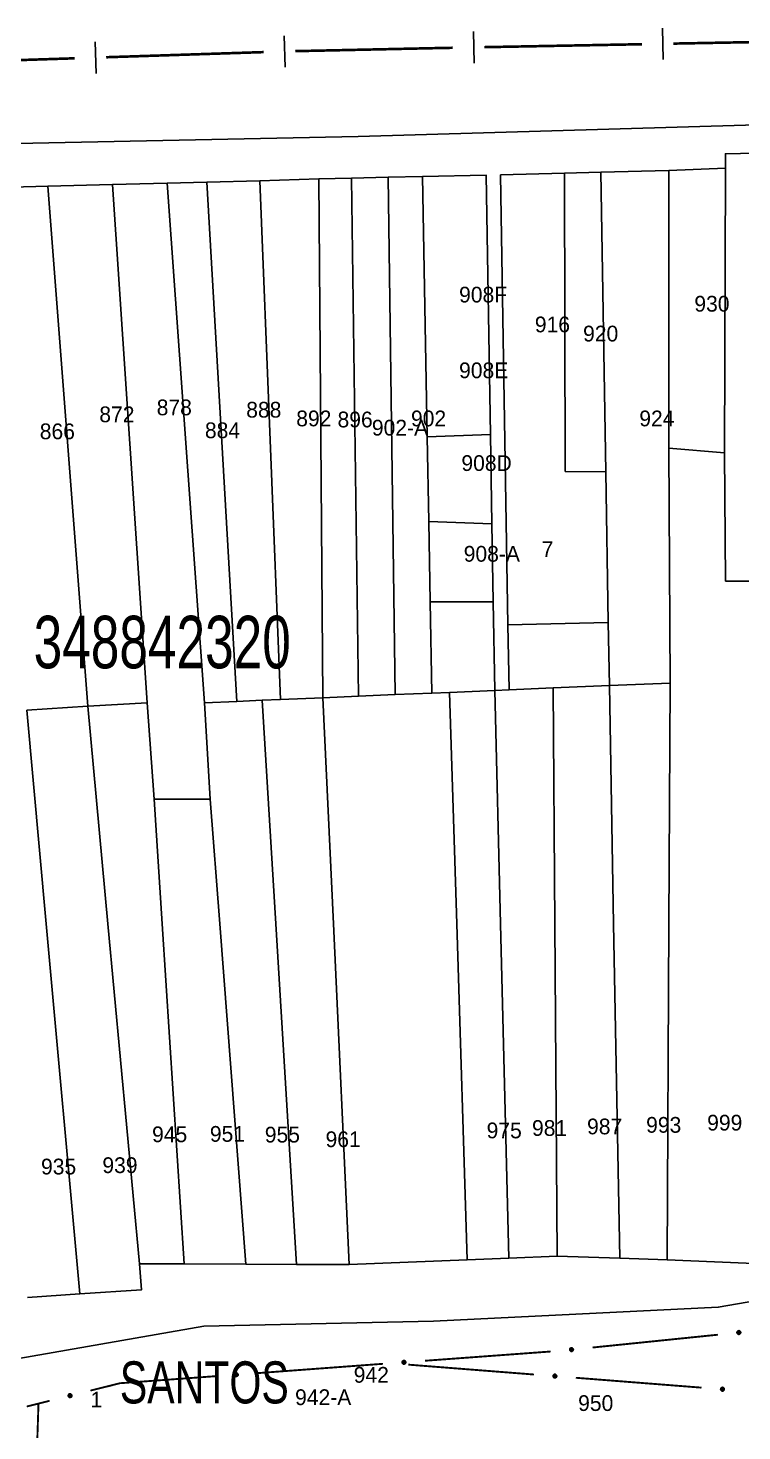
# Model space of a CAD drawing. Extents: x 203851 to 204958, y 4839055 to 4839989.
# Drawn here: x 204739 to 204806.9, y 4839849.1 to 4839982.7 of the extents above; entities that cross this region are included whole.
import ezdxf
from ezdxf.enums import TextEntityAlignment as Align

# ---------------------------------------------------------------- set-up
doc = ezdxf.new("R2010")
doc.units = 0
doc.header["$LTSCALE"] = 1.5
doc.header["$MEASUREMENT"] = 0
for name, color, linetype in [('CD_MALHA_LOTES', 7, 'CONTINUOUS'), ('CD_TXT_QUADRA', 2, 'CONTINUOUS'), ('LM-LIM-SETORES-BAIRROS', 250, 'CONTINUOUS'), ('RU-QUADRA', 210, 'CONTINUOUS'), ('SV-EIXO-RUA-N-PAV', 6, 'CONTINUOUS'), ('SV-EIXO-RUA-PAV', 20, 'CONTINUOUS'), ('SV-RUA-PAVIM', 7, 'CONTINUOUS'), ('SV-TXT-RUA-PAV', 7, 'CONTINUOUS'), ('Th_NmrPort', 1, 'CONTINUOUS')]:
    doc.layers.add(name, color=color, linetype=linetype)
doc.styles.add('ARIAL', font='ARIAL.SHX')

msp = doc.modelspace()

# ---------------------------------------------------------------- linework, layer by layer
at = {"layer": 'CD_MALHA_LOTES', "linetype": 'Continuous', "flags": 128}
for points in [[(204805.38, 4839970.74), (204811.05, 4839970.87)], [(204805.38, 4839969.36), (204805.38, 4839970.74)], [(204756.03, 4839968.03), (204761.05, 4839968.15)], [(204761.05, 4839968.15), (204766.67, 4839968.35)], [(204763.03, 4839918.78), (204761.05, 4839968.15)], [(204766.67, 4839968.35), (204769.78, 4839968.42)], [(204767.07, 4839918.95), (204766.67, 4839968.35)], [(204769.78, 4839968.42), (204773.28, 4839968.5)], [(204770.45, 4839919.09), (204769.78, 4839968.42)], [(204773.28, 4839968.5), (204776.55, 4839968.58)], [(204773.96, 4839919.24), (204773.28, 4839968.5)], [(204776.55, 4839968.58), (204782.62, 4839968.7)], [(204777, 4839943.8), (204776.55, 4839968.58)], [(204782.62, 4839968.7), (204783.02, 4839944.02)], [(204783.98, 4839968.73), (204790.06, 4839968.88)], [(204784.68, 4839925.89), (204783.98, 4839968.73)], [(204790.06, 4839968.88), (204793.52, 4839968.98)], [(204790.11, 4839940.5), (204790.06, 4839968.88)], [(204793.52, 4839968.98), (204800, 4839969.16)], [(204793.99, 4839940.46), (204793.52, 4839968.98)], [(204800, 4839969.16), (204805.38, 4839969.36)], [(204800, 4839942.71), (204800, 4839969.16)], [(204805.29, 4839942.28), (204805.38, 4839969.36)], [(204735.09, 4839967.5), (204740.88, 4839967.65)], [(204740.88, 4839967.65), (204747.04, 4839967.8)], [(204744.68, 4839918.13), (204740.88, 4839967.65)], [(204747.04, 4839967.8), (204752.26, 4839967.93)], [(204750.35, 4839918.47), (204747.04, 4839967.8)], [(204752.26, 4839967.93), (204756.03, 4839968.03)], [(204755.81, 4839918.47), (204752.26, 4839967.93)], [(204758.89, 4839918.6), (204756.03, 4839968.03)], [(204777, 4839943.8), (204783.02, 4839944.02)], [(204777.15, 4839935.73), (204777, 4839943.8)], [(204783.02, 4839944.02), (204783.16, 4839935.51)], [(204800.11, 4839920.35), (204800, 4839942.71)], [(204805.29, 4839942.28), (204800, 4839942.71)], [(204805.38, 4839930.05), (204805.29, 4839942.28)], [(204793.99, 4839940.46), (204790.11, 4839940.5)], [(204794.23, 4839926.12), (204793.99, 4839940.46)], [(204777.29, 4839928.08), (204777.15, 4839935.73)], [(204777.15, 4839935.73), (204783.16, 4839935.51)], [(204783.16, 4839935.51), (204783.28, 4839928.09)], [(204811.72, 4839930.05), (204805.38, 4839930.05)], [(204777.29, 4839928.08), (204783.28, 4839928.09)], [(204777.44, 4839919.39), (204777.29, 4839928.08)], [(204783.28, 4839928.09), (204783.42, 4839919.64)], [(204784.68, 4839925.89), (204794.23, 4839926.12)], [(204784.78, 4839919.7), (204784.68, 4839925.89)], [(204794.33, 4839920.1), (204794.23, 4839926.12)], [(204788.99, 4839919.88), (204794.33, 4839920.1)], [(204794.33, 4839920.1), (204800.11, 4839920.35)], [(204794.74, 4839897.42), (204794.33, 4839920.1)], [(204799.99, 4839897.42), (204800.11, 4839920.35)], [(204761.28, 4839918.71), (204763.03, 4839918.78)], [(204763.03, 4839918.78), (204767.07, 4839918.95)], [(204767.07, 4839918.95), (204770.45, 4839919.09)], [(204768.07, 4839897.42), (204767.07, 4839918.95)], [(204773.96, 4839919.24), (204770.45, 4839919.09)], [(204777.44, 4839919.39), (204773.96, 4839919.24)], [(204779.13, 4839919.46), (204777.44, 4839919.39)], [(204779.13, 4839919.46), (204783.42, 4839919.64)], [(204779.81, 4839897.42), (204779.13, 4839919.46)], [(204783.42, 4839919.64), (204784.78, 4839919.7)], [(204783.97, 4839897.42), (204783.42, 4839919.64)], [(204788.99, 4839919.88), (204784.78, 4839919.7)], [(204789.14, 4839897.42), (204788.99, 4839919.88)], [(204738.88, 4839917.77), (204744.68, 4839918.13)], [(204740.73, 4839897.42), (204738.88, 4839917.77)], [(204744.68, 4839918.13), (204750.35, 4839918.47)], [(204746.61, 4839897.42), (204744.68, 4839918.13)], [(204751.01, 4839909.3), (204750.35, 4839918.47)], [(204755.81, 4839918.47), (204758.89, 4839918.6)], [(204756.35, 4839909.29), (204755.81, 4839918.47)], [(204761.28, 4839918.71), (204758.89, 4839918.6)], [(204762.58, 4839897.42), (204761.28, 4839918.71)], [(204751.01, 4839909.3), (204756.35, 4839909.29)], [(204751.78, 4839897.42), (204751.01, 4839909.3)], [(204757.26, 4839897.42), (204756.35, 4839909.29)], [(204743.94, 4839862.19), (204740.73, 4839897.42)], [(204749.62, 4839865.05), (204746.61, 4839897.42)], [(204753.88, 4839865.04), (204751.78, 4839897.42)], [(204759.74, 4839865.02), (204757.26, 4839897.42)], [(204764.57, 4839864.99), (204762.58, 4839897.42)], [(204769.57, 4839864.98), (204768.07, 4839897.42)], [(204780.81, 4839865.44), (204779.81, 4839897.42)], [(204784.76, 4839865.6), (204783.97, 4839897.42)], [(204789.35, 4839865.78), (204789.14, 4839897.42)], [(204795.33, 4839865.6), (204794.74, 4839897.42)], [(204799.82, 4839865.42), (204799.99, 4839897.42)], [(204780.81, 4839865.44), (204769.57, 4839864.98)], [(204784.76, 4839865.6), (204780.81, 4839865.44)], [(204789.35, 4839865.78), (204784.76, 4839865.6)], [(204795.33, 4839865.6), (204789.35, 4839865.78)], [(204799.82, 4839865.42), (204795.33, 4839865.6)], [(204809.62, 4839865.02), (204799.82, 4839865.42)], [(204749.62, 4839865.05), (204749.79, 4839862.57)], [(204753.88, 4839865.04), (204749.62, 4839865.05)], [(204759.74, 4839865.02), (204753.88, 4839865.04)], [(204764.57, 4839864.99), (204759.74, 4839865.02)], [(204769.57, 4839864.98), (204764.57, 4839864.99)], [(204743.94, 4839862.19), (204738.95, 4839861.85)], [(204749.79, 4839862.57), (204743.94, 4839862.19)]]:
    msp.add_lwpolyline(points, dxfattribs=at)
at = {"layer": 'LM-LIM-SETORES-BAIRROS'}
for points in [[(204763.39, 4839981.98), (204763.48, 4839978.98)], [(204781.4, 4839982.37), (204781.46, 4839979.37)], [(204799.4, 4839982.71), (204799.46, 4839979.71)], [(204745.4, 4839981.39), (204745.49, 4839978.39)]]:
    msp.add_lwpolyline(points, dxfattribs=at)
at = {"layer": 'LM-LIM-SETORES-BAIRROS', "const_width": 0.25}
for points in [[(204815.43, 4839981.51), (204800.43, 4839981.23)], [(204761.44, 4839980.42), (204746.44, 4839979.93)], [(204778.33, 4839980.81), (204764.43, 4839980.51)], [(204778.43, 4839980.81), (204778.33, 4839980.81)], [(204779.43, 4839980.83), (204778.43, 4839980.81)], [(204797.43, 4839981.17), (204782.43, 4839980.89)], [(204743.45, 4839979.83), (204728.45, 4839979.34)]]:
    msp.add_lwpolyline(points, dxfattribs=at)
at = {"layer": 'RU-QUADRA', "linetype": 'Continuous', "flags": 128}
for points in [[(204735.09, 4839967.5), (204740.88, 4839967.65), (204747.04, 4839967.8), (204752.26, 4839967.93), (204756.03, 4839968.03), (204761.05, 4839968.15), (204766.67, 4839968.35), (204769.78, 4839968.42), (204773.28, 4839968.5), (204776.55, 4839968.58), (204782.62, 4839968.7), (204783.02, 4839944.02), (204783.16, 4839935.51), (204783.28, 4839928.09), (204783.42, 4839919.64), (204784.78, 4839919.7), (204784.68, 4839925.89), (204783.98, 4839968.73), (204790.06, 4839968.88), (204793.52, 4839968.98), (204800, 4839969.16), (204805.38, 4839969.36), (204805.38, 4839970.74), (204811.05, 4839970.87)], [(204809.62, 4839865.02), (204799.82, 4839865.42), (204795.33, 4839865.6), (204789.35, 4839865.78), (204784.76, 4839865.6), (204780.81, 4839865.44), (204769.57, 4839864.98), (204764.57, 4839864.99), (204759.74, 4839865.02), (204753.88, 4839865.04), (204749.62, 4839865.05), (204749.79, 4839862.57), (204743.94, 4839862.19), (204738.95, 4839861.85)]]:
    msp.add_lwpolyline(points, dxfattribs=at)
at = {"layer": 'SV-EIXO-RUA-N-PAV', "const_width": 0.18}
msp.add_lwpolyline([(204740, 4839851.78), (204739.61, 4839839.79)], dxfattribs=at)
at = {"layer": 'SV-EIXO-RUA-PAV'}
for points in [[(204806.5, 4839858.6), (204806.53, 4839858.64), (204806.56, 4839858.67), (204806.6, 4839858.68), (204806.63, 4839858.68), (204806.67, 4839858.69), (204806.7, 4839858.68), (204806.74, 4839858.66), (204806.78, 4839858.63), (204806.8, 4839858.6), (204806.82, 4839858.56), (204806.83, 4839858.53), (204806.83, 4839858.49), (204806.82, 4839858.46), (204806.8, 4839858.42), (204806.77, 4839858.38), (204806.74, 4839858.35), (204806.7, 4839858.34), (204806.67, 4839858.33), (204806.63, 4839858.33), (204806.6, 4839858.34), (204806.56, 4839858.36), (204806.52, 4839858.39), (204806.49, 4839858.42), (204806.48, 4839858.46), (204806.47, 4839858.49), (204806.47, 4839858.53), (204806.48, 4839858.56), (204806.5, 4839858.6)], [(204790.58, 4839856.97), (204790.61, 4839857.01), (204790.65, 4839857.03), (204790.68, 4839857.05), (204790.71, 4839857.05), (204790.75, 4839857.05), (204790.79, 4839857.05), (204790.82, 4839857.03), (204790.86, 4839857), (204790.89, 4839856.96), (204790.9, 4839856.93), (204790.91, 4839856.9), (204790.91, 4839856.86), (204790.9, 4839856.82), (204790.88, 4839856.79), (204790.85, 4839856.75), (204790.82, 4839856.72), (204790.79, 4839856.71), (204790.75, 4839856.7), (204790.71, 4839856.7), (204790.68, 4839856.71), (204790.64, 4839856.73), (204790.6, 4839856.76), (204790.58, 4839856.79), (204790.56, 4839856.82), (204790.56, 4839856.86), (204790.56, 4839856.9), (204790.56, 4839856.93), (204790.58, 4839856.97)], [(204758.67, 4839854.6), (204758.7, 4839854.63), (204758.74, 4839854.66), (204758.77, 4839854.67), (204758.81, 4839854.68), (204758.84, 4839854.68), (204758.88, 4839854.67), (204758.92, 4839854.65), (204758.95, 4839854.62), (204758.98, 4839854.58), (204758.99, 4839854.55), (204759, 4839854.51), (204759, 4839854.48), (204758.99, 4839854.44), (204758.97, 4839854.4), (204758.94, 4839854.37), (204758.9, 4839854.34), (204758.87, 4839854.33), (204758.83, 4839854.32), (204758.8, 4839854.32), (204758.76, 4839854.33), (204758.73, 4839854.35), (204758.69, 4839854.38), (204758.66, 4839854.42), (204758.65, 4839854.45), (204758.65, 4839854.49), (204758.65, 4839854.52), (204758.65, 4839854.56), (204758.67, 4839854.6)], [(204774.63, 4839855.77), (204774.66, 4839855.81), (204774.7, 4839855.84), (204774.73, 4839855.85), (204774.77, 4839855.85), (204774.8, 4839855.85), (204774.84, 4839855.84), (204774.87, 4839855.83), (204774.91, 4839855.79), (204774.94, 4839855.76), (204774.95, 4839855.72), (204774.96, 4839855.69), (204774.96, 4839855.65), (204774.95, 4839855.62), (204774.93, 4839855.58), (204774.89, 4839855.54), (204774.86, 4839855.52), (204774.83, 4839855.51), (204774.79, 4839855.5), (204774.75, 4839855.5), (204774.72, 4839855.51), (204774.68, 4839855.53), (204774.65, 4839855.56), (204774.62, 4839855.59), (204774.61, 4839855.63), (204774.6, 4839855.66), (204774.6, 4839855.7), (204774.61, 4839855.73), (204774.63, 4839855.77)], [(204789.01, 4839854.48), (204789.05, 4839854.51), (204789.09, 4839854.53), (204789.12, 4839854.54), (204789.16, 4839854.54), (204789.19, 4839854.53), (204789.23, 4839854.52), (204789.26, 4839854.49), (204789.29, 4839854.46), (204789.31, 4839854.42), (204789.32, 4839854.38), (204789.32, 4839854.35), (204789.32, 4839854.31), (204789.3, 4839854.28), (204789.28, 4839854.24), (204789.24, 4839854.21), (204789.2, 4839854.19), (204789.17, 4839854.18), (204789.13, 4839854.18), (204789.09, 4839854.19), (204789.06, 4839854.2), (204789.03, 4839854.23), (204789, 4839854.27), (204788.98, 4839854.3), (204788.97, 4839854.34), (204788.97, 4839854.37), (204788.97, 4839854.41), (204788.99, 4839854.44), (204789.01, 4839854.48)], [(204804.96, 4839853.23), (204805, 4839853.26), (204805.04, 4839853.28), (204805.08, 4839853.29), (204805.11, 4839853.29), (204805.14, 4839853.28), (204805.18, 4839853.27), (204805.21, 4839853.24), (204805.25, 4839853.21), (204805.26, 4839853.17), (204805.27, 4839853.13), (204805.27, 4839853.1), (204805.27, 4839853.06), (204805.25, 4839853.03), (204805.23, 4839852.99), (204805.19, 4839852.96), (204805.15, 4839852.94), (204805.12, 4839852.93), (204805.08, 4839852.93), (204805.05, 4839852.94), (204805.01, 4839852.95), (204804.98, 4839852.98), (204804.95, 4839853.02), (204804.93, 4839853.05), (204804.92, 4839853.09), (204804.92, 4839853.12), (204804.93, 4839853.16), (204804.94, 4839853.19), (204804.96, 4839853.23)], [(204742.84, 4839852.56), (204742.86, 4839852.61), (204742.89, 4839852.64), (204742.92, 4839852.66), (204742.95, 4839852.67), (204742.99, 4839852.67), (204743.03, 4839852.67), (204743.07, 4839852.66), (204743.11, 4839852.63), (204743.14, 4839852.6), (204743.16, 4839852.57), (204743.17, 4839852.54), (204743.18, 4839852.5), (204743.17, 4839852.47), (204743.16, 4839852.43), (204743.14, 4839852.38), (204743.11, 4839852.35), (204743.07, 4839852.34), (204743.04, 4839852.32), (204743, 4839852.32), (204742.97, 4839852.32), (204742.93, 4839852.33), (204742.89, 4839852.36), (204742.86, 4839852.39), (204742.84, 4839852.42), (204742.83, 4839852.45), (204742.82, 4839852.49), (204742.82, 4839852.52), (204742.84, 4839852.56)]]:
    msp.add_lwpolyline(points, close=True, dxfattribs=at)
for points in [[(204806.48, 4839858.56), (204806.78, 4839858.63)], [(204806.48, 4839858.55), (204806.79, 4839858.61)], [(204806.49, 4839858.58), (204806.76, 4839858.64)], [(204806.5, 4839858.6), (204806.74, 4839858.66)], [(204806.52, 4839858.62), (204806.71, 4839858.67)], [(204806.53, 4839858.64), (204806.7, 4839858.68)], [(204806.55, 4839858.65), (204806.68, 4839858.68)], [(204806.56, 4839858.67), (204806.67, 4839858.69)], [(204806.47, 4839858.53), (204806.8, 4839858.6)], [(204806.47, 4839858.49), (204806.82, 4839858.56)], [(204806.48, 4839858.51), (204806.81, 4839858.58)], [(204806.48, 4839858.47), (204806.82, 4839858.54)], [(204806.48, 4839858.46), (204806.83, 4839858.53)], [(204806.49, 4839858.44), (204806.82, 4839858.51)], [(204806.49, 4839858.42), (204806.83, 4839858.49)], [(204806.51, 4839858.41), (204806.82, 4839858.47)], [(204806.52, 4839858.39), (204806.82, 4839858.46)], [(204806.54, 4839858.38), (204806.81, 4839858.44)], [(204806.56, 4839858.36), (204806.8, 4839858.42)], [(204806.58, 4839858.35), (204806.78, 4839858.4)], [(204806.6, 4839858.34), (204806.77, 4839858.38)], [(204806.62, 4839858.34), (204806.75, 4839858.37)], [(204806.63, 4839858.33), (204806.74, 4839858.35)], [(204790.56, 4839856.93), (204790.86, 4839857)], [(204790.56, 4839856.91), (204790.87, 4839856.98)], [(204790.56, 4839856.9), (204790.89, 4839856.96)], [(204790.56, 4839856.88), (204790.89, 4839856.95)], [(204790.56, 4839856.86), (204790.9, 4839856.93)], [(204790.56, 4839856.84), (204790.9, 4839856.91)], [(204790.56, 4839856.82), (204790.91, 4839856.9)], [(204790.57, 4839856.95), (204790.84, 4839857.01)], [(204790.57, 4839856.81), (204790.91, 4839856.88)], [(204790.58, 4839856.97), (204790.82, 4839857.03)], [(204790.58, 4839856.79), (204790.91, 4839856.86)], [(204790.59, 4839856.77), (204790.9, 4839856.84)], [(204790.6, 4839856.99), (204790.8, 4839857.04)], [(204790.6, 4839856.76), (204790.9, 4839856.82)], [(204790.61, 4839857.01), (204790.79, 4839857.05)], [(204790.63, 4839857.02), (204790.76, 4839857.05)], [(204790.63, 4839856.74), (204790.89, 4839856.8)], [(204790.64, 4839856.73), (204790.88, 4839856.79)], [(204790.65, 4839857.03), (204790.75, 4839857.05)], [(204790.67, 4839856.72), (204790.86, 4839856.77)], [(204790.68, 4839856.71), (204790.85, 4839856.75)], [(204790.7, 4839856.71), (204790.83, 4839856.73)], [(204790.71, 4839856.7), (204790.82, 4839856.72)], [(204758.65, 4839854.56), (204758.95, 4839854.62)], [(204758.65, 4839854.54), (204758.96, 4839854.6)], [(204758.66, 4839854.58), (204758.93, 4839854.63)], [(204758.67, 4839854.6), (204758.92, 4839854.65)], [(204758.69, 4839854.62), (204758.89, 4839854.66)], [(204758.7, 4839854.63), (204758.88, 4839854.67)], [(204758.72, 4839854.65), (204758.85, 4839854.67)], [(204758.74, 4839854.66), (204758.84, 4839854.68)], [(204774.6, 4839855.7), (204774.94, 4839855.76)], [(204774.6, 4839855.66), (204774.95, 4839855.72)], [(204774.61, 4839855.73), (204774.91, 4839855.79)], [(204774.61, 4839855.72), (204774.92, 4839855.78)], [(204774.61, 4839855.68), (204774.94, 4839855.74)], [(204774.61, 4839855.64), (204774.95, 4839855.7)], [(204774.61, 4839855.63), (204774.96, 4839855.69)], [(204774.62, 4839855.75), (204774.89, 4839855.81)], [(204774.62, 4839855.61), (204774.95, 4839855.67)], [(204774.62, 4839855.59), (204774.96, 4839855.65)], [(204774.63, 4839855.77), (204774.87, 4839855.83)], [(204774.64, 4839855.58), (204774.95, 4839855.63)], [(204774.65, 4839855.79), (204774.85, 4839855.83)], [(204774.65, 4839855.56), (204774.95, 4839855.62)], [(204774.66, 4839855.81), (204774.84, 4839855.84)], [(204774.67, 4839855.55), (204774.93, 4839855.6)], [(204774.68, 4839855.82), (204774.81, 4839855.85)], [(204774.68, 4839855.53), (204774.93, 4839855.58)], [(204774.7, 4839855.84), (204774.8, 4839855.85)], [(204774.71, 4839855.52), (204774.9, 4839855.56)], [(204774.72, 4839855.51), (204774.89, 4839855.54)], [(204774.74, 4839855.51), (204774.87, 4839855.53)], [(204774.75, 4839855.5), (204774.86, 4839855.52)], [(204758.65, 4839854.52), (204758.98, 4839854.58)], [(204758.65, 4839854.51), (204758.98, 4839854.57)], [(204758.65, 4839854.49), (204758.99, 4839854.55)], [(204758.65, 4839854.47), (204758.99, 4839854.53)], [(204758.65, 4839854.45), (204759, 4839854.51)], [(204758.66, 4839854.43), (204759, 4839854.49)], [(204758.66, 4839854.42), (204759, 4839854.48)], [(204758.68, 4839854.4), (204758.99, 4839854.46)], [(204758.69, 4839854.38), (204758.99, 4839854.44)], [(204758.71, 4839854.37), (204758.98, 4839854.42)], [(204758.73, 4839854.35), (204758.97, 4839854.4)], [(204758.75, 4839854.35), (204758.95, 4839854.38)], [(204758.76, 4839854.33), (204758.94, 4839854.37)], [(204758.78, 4839854.33), (204758.91, 4839854.35)], [(204758.8, 4839854.32), (204758.9, 4839854.34)], [(204788.97, 4839854.41), (204789.31, 4839854.42)], [(204788.97, 4839854.37), (204789.32, 4839854.38)], [(204788.97, 4839854.36), (204789.32, 4839854.36)], [(204788.97, 4839854.34), (204789.32, 4839854.35)], [(204788.98, 4839854.39), (204789.31, 4839854.4)], [(204788.98, 4839854.32), (204789.32, 4839854.33)], [(204788.98, 4839854.3), (204789.32, 4839854.31)], [(204788.99, 4839854.44), (204789.29, 4839854.46)], [(204788.99, 4839854.43), (204789.3, 4839854.44)], [(204788.99, 4839854.28), (204789.3, 4839854.29)], [(204789, 4839854.46), (204789.27, 4839854.47)], [(204789, 4839854.27), (204789.3, 4839854.28)], [(204789.01, 4839854.48), (204789.26, 4839854.49)], [(204789.02, 4839854.25), (204789.29, 4839854.26)], [(204789.03, 4839854.49), (204789.24, 4839854.51)], [(204789.03, 4839854.23), (204789.28, 4839854.24)], [(204789.05, 4839854.51), (204789.23, 4839854.52)], [(204789.05, 4839854.22), (204789.25, 4839854.23)], [(204789.06, 4839854.2), (204789.24, 4839854.21)], [(204789.07, 4839854.52), (204789.2, 4839854.52)], [(204789.08, 4839854.2), (204789.21, 4839854.2)], [(204789.09, 4839854.53), (204789.19, 4839854.53)], [(204789.09, 4839854.19), (204789.2, 4839854.19)], [(204805, 4839853.26), (204805.18, 4839853.27)], [(204805.02, 4839853.27), (204805.15, 4839853.27)], [(204805.04, 4839853.28), (204805.14, 4839853.28)], [(204742.82, 4839852.52), (204743.11, 4839852.63)], [(204742.82, 4839852.49), (204743.14, 4839852.6)], [(204742.83, 4839852.54), (204743.08, 4839852.64)], [(204742.83, 4839852.51), (204743.12, 4839852.62)], [(204742.83, 4839852.47), (204743.14, 4839852.59)], [(204742.83, 4839852.45), (204743.16, 4839852.57)], [(204742.84, 4839852.56), (204743.07, 4839852.66)], [(204742.84, 4839852.44), (204743.16, 4839852.55)], [(204742.84, 4839852.42), (204743.17, 4839852.54)], [(204742.85, 4839852.59), (204743.04, 4839852.66)], [(204742.85, 4839852.4), (204743.17, 4839852.52)], [(204742.86, 4839852.61), (204743.03, 4839852.67)], [(204742.86, 4839852.39), (204743.18, 4839852.5)], [(204742.87, 4839852.37), (204743.17, 4839852.48)], [(204742.88, 4839852.62), (204743, 4839852.67)], [(204742.89, 4839852.64), (204742.99, 4839852.67)], [(204742.89, 4839852.36), (204743.17, 4839852.47)], [(204742.91, 4839852.35), (204743.16, 4839852.44)], [(204742.93, 4839852.33), (204743.16, 4839852.43)], [(204742.95, 4839852.33), (204743.14, 4839852.4)], [(204742.97, 4839852.32), (204743.14, 4839852.38)], [(204742.99, 4839852.32), (204743.11, 4839852.37)], [(204743, 4839852.32), (204743.11, 4839852.35)], [(204804.92, 4839853.12), (204805.27, 4839853.13)], [(204804.92, 4839853.11), (204805.27, 4839853.11)], [(204804.92, 4839853.09), (204805.27, 4839853.1)], [(204804.93, 4839853.16), (204805.26, 4839853.17)], [(204804.93, 4839853.14), (204805.26, 4839853.15)], [(204804.93, 4839853.07), (204805.27, 4839853.08)], [(204804.93, 4839853.05), (204805.27, 4839853.06)], [(204804.94, 4839853.19), (204805.25, 4839853.21)], [(204804.94, 4839853.18), (204805.25, 4839853.19)], [(204804.94, 4839853.03), (204805.25, 4839853.04)], [(204804.95, 4839853.21), (204805.23, 4839853.22)], [(204804.95, 4839853.02), (204805.25, 4839853.03)], [(204804.96, 4839853.23), (204805.21, 4839853.24)], [(204804.97, 4839853), (204805.24, 4839853.01)], [(204804.98, 4839853.24), (204805.19, 4839853.26)], [(204804.98, 4839852.98), (204805.23, 4839852.99)], [(204805, 4839852.97), (204805.2, 4839852.98)], [(204805.01, 4839852.95), (204805.19, 4839852.96)], [(204805.03, 4839852.95), (204805.17, 4839852.95)], [(204805.05, 4839852.94), (204805.15, 4839852.94)]]:
    msp.add_lwpolyline(points, dxfattribs=at)
at = {"layer": 'SV-EIXO-RUA-PAV', "const_width": 0.18}
for points in [[(204792.73, 4839857.08), (204804.66, 4839858.3)], [(204776.78, 4839855.82), (204788.74, 4839856.7)], [(204760.82, 4839854.64), (204772.79, 4839855.53)], [(204775.19, 4839855.45), (204787.15, 4839854.51)], [(204744.94, 4839852.98), (204746.88, 4839853.46)], [(204746.88, 4839853.46), (204747.74, 4839853.68)], [(204747.74, 4839853.68), (204756.83, 4839854.35)], [(204791.14, 4839854.2), (204803.1, 4839853.26)], [(204738.88, 4839851.46), (204741.06, 4839852.01)]]:
    msp.add_lwpolyline(points, dxfattribs=at)
at = {"layer": 'SV-RUA-PAVIM', "linetype": 'Continuous'}
for points in [[(204651.21, 4839969.92, 8.15), (204717.73, 4839971.29, 6.01), (204770.41, 4839972.39, 4.68), (204825.71, 4839974.01, 4.68), (204855.12, 4839975, 4.64), (204860.99, 4839974.47, 4.65), (204866.91, 4839972.92, 4.69)], [(204636.83, 4839830.99, 5.65), (204643.18, 4839831.8, 4.79), (204649.1, 4839833.25, 4.79), (204667.26, 4839837.7, 4.79), (204688.48, 4839843.83, 4.69), (204705.7, 4839849.15, 4.4), (204717.36, 4839852.53, 4.31), (204734.84, 4839855.47, 4.29), (204755.74, 4839859.12, 4.12), (204777.6, 4839859.6, 4.12), (204804.7, 4839860.91, 4.12), (204813.71, 4839862.49, 4.04), (204827.72, 4839863.57, 4.19), (204829.28, 4839865.26, 4.17), (204872.31, 4839866.34, 4.24)]]:
    msp.add_polyline3d(points, dxfattribs=at)

# ---------------------------------------------------------------- texts
at = {"layer": 'CD_TXT_QUADRA', "style": 'ARIAL', "width": 0.7}
msp.add_text('348842320', height=5, dxfattribs=at).set_placement((204739.54, 4839921.75))
at = {"layer": 'SV-TXT-RUA-PAV', "style": 'ARIAL', "width": 0.7}
msp.add_text('SANTOS', height=4, dxfattribs=at).set_placement((204747.74, 4839851.76))
at = {"layer": 'Th_NmrPort', "color": 1}
for s, p in [('908F', (204780.03, 4839957.33)), ('930', (204802.42, 4839956.46)), ('916', (204787.24, 4839954.49)), ('920', (204791.83, 4839953.62)), ('908E', (204780.03, 4839950.12)), ('878', (204751.25, 4839946.59)), ('888', (204759.77, 4839946.37)), ('872', (204745.79, 4839945.93)), ('892', (204764.53, 4839945.54)), ('896', (204768.46, 4839945.44)), ('902-A', (204771.73, 4839944.66)), ('902', (204775.45, 4839945.54)), ('924', (204797.18, 4839945.54)), ('866', (204740.12, 4839944.31)), ('884', (204755.84, 4839944.41)), ('908D', (204780.25, 4839941.29)), ('908-A', (204780.47, 4839932.65)), ('7', (204787.89, 4839933.09)), ('981', (204786.97, 4839877.98)), ('987', (204792.21, 4839878.13)), ('993', (204797.83, 4839878.28)), ('999', (204803.64, 4839878.49)), ('945', (204750.81, 4839877.38)), ('951', (204756.31, 4839877.42)), ('955', (204761.54, 4839877.35)), ('961', (204767.32, 4839876.91)), ('975', (204782.65, 4839877.75)), ('935', (204740.24, 4839874.31)), ('939', (204746.08, 4839874.44)), ('942', (204770, 4839854.48)), ('1', (204744.95, 4839852.12)), ('942-A', (204764.42, 4839852.35)), ('950', (204791.36, 4839851.79))]:
    msp.add_text(s, height=1.5, dxfattribs=at).set_placement(p, align=Align.MIDDLE_LEFT)

doc.saveas('drawing.dxf')
